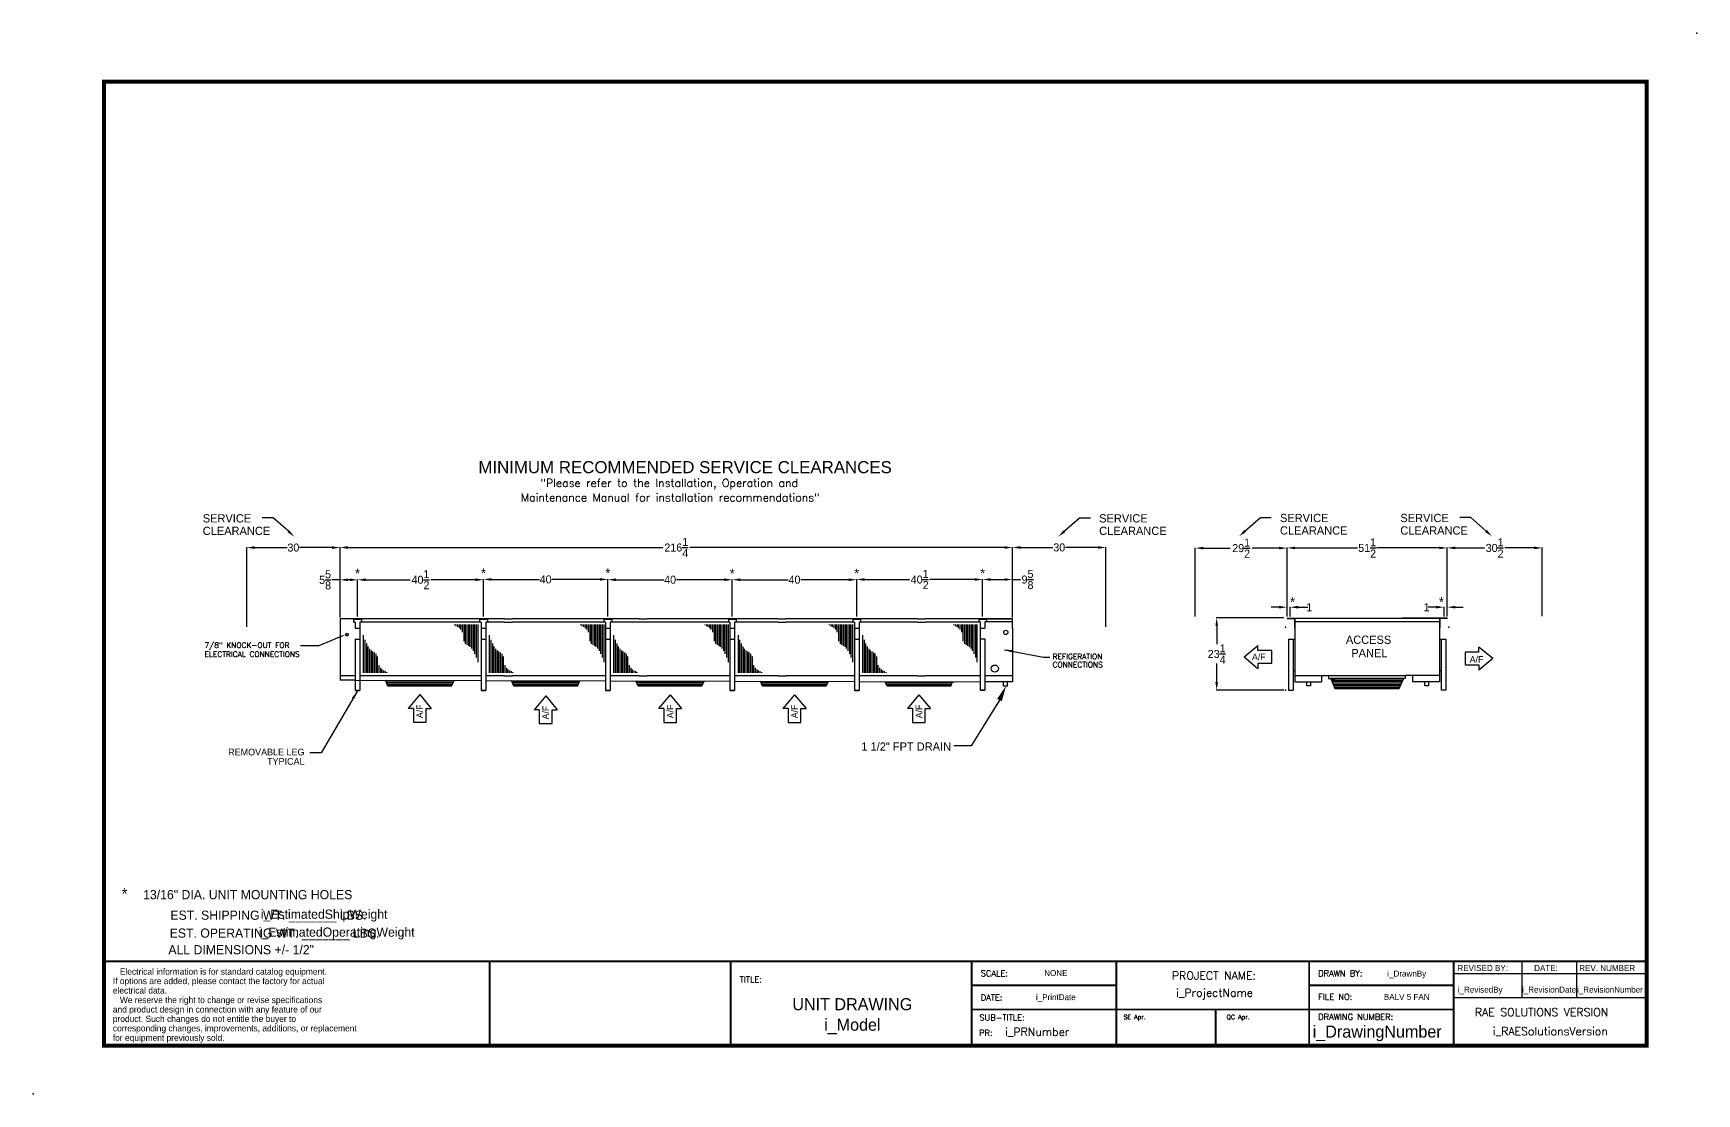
# Model space of a CAD drawing. Extents: x -23 to 512, y -15 to 326.
import ezdxf
from ezdxf.enums import TextEntityAlignment as Align

# ---------------------------------------------------------------- set-up
doc = ezdxf.new("R2010")
doc.units = 0
doc.header["$MEASUREMENT"] = 0
doc.layers.get('0').update_dxf_attribs({"linetype": 'CONTINUOUS'})
doc.layers.add('0 Unit', color=7, linetype='CONTINUOUS')
doc.styles.add('dimentions', font='ARIAL.TTF')
doc.styles.add('SIMPLEX', font='SIMPLEX')
doc.dimstyles.get("Standard").update_dxf_attribs({"dimtxt": 2.573, "dimasz": 2.573, "dimexe": 0.125, "dimexo": 0.5, "dimgap": 0.09, "dimtad": 0, "dimtih": 1, "dimtoh": 1, "dimdec": 3, "dimzin": 0, "dimdsep": 46, "dimlunit": 5, "dimtxsty": 'STANDARD', "dimcen": 0.09, "dimadec": 0, "dimazin": 0, "dimtfac": 1, "dimtdec": 3, "dimtofl": 0, "dimtmove": 0, "dimatfit": 3, "dimfxl": 1, "dimtolj": 1, "dimtzin": 0, "dimarcsym": 0})

# ---------------------------------------------------------------- blocks, each defined once
blk = doc.blocks.new('*D15')
at = {"layer": '0 Unit', "color": 0, "lineweight": -2}
for p, q in [((75.89, 137.72), (75.89, 160.3)), ((78.46, 160.18), (179.63, 160.18)), ((289.56, 160.18), (188.39, 160.18)), ((292.14, 137.72), (292.14, 160.3))]:
    blk.add_line(p, q, dxfattribs=at)
at = {"layer": '0 Unit', "color": 0}
for points in [[(78.46, 160.61), (78.46, 159.75), (75.89, 160.18)], [(289.56, 160.61), (289.56, 159.75), (292.14, 160.18)]]:
    blk.add_solid(points, dxfattribs=at)
at = {"layer": '0 Unit', "color": 0, "insert": (184.01, 160.18), "char_height": 2.573, "attachment_point": 5}
blk.add_mtext('\\A1;216{\\H1x;\\S1/4;}', dxfattribs=at)
blk = doc.blocks.new('*D16')
at = {"layer": '0 Unit', "color": 0, "lineweight": -2}
for p, q in [((81.51, 137.97), (81.51, 149.95)), ((84.09, 149.82), (98.46, 149.82)), ((119.44, 149.82), (105.07, 149.82)), ((122.01, 137.97), (122.01, 149.95))]:
    blk.add_line(p, q, dxfattribs=at)
at = {"layer": '0 Unit', "color": 0}
for points in [[(84.09, 150.25), (84.09, 149.39), (81.51, 149.82)], [(119.44, 150.25), (119.44, 149.39), (122.01, 149.82)]]:
    blk.add_solid(points, dxfattribs=at)
at = {"layer": '0 Unit', "color": 0, "insert": (101.76, 149.82), "char_height": 2.573, "attachment_point": 5}
blk.add_mtext('\\A1;40{\\H1x;\\S1/2;}', dxfattribs=at)
blk = doc.blocks.new('*D17')
at = {"layer": '0 Unit', "color": 0, "lineweight": -2}
for p, q in [((162.01, 137.97), (162.01, 149.95)), ((164.59, 149.82), (179.99, 149.82)), ((199.44, 149.82), (184.03, 149.82)), ((202.01, 137.97), (202.01, 149.95))]:
    blk.add_line(p, q, dxfattribs=at)
at = {"layer": '0 Unit', "color": 0}
for points in [[(164.59, 150.25), (164.59, 149.39), (162.01, 149.82)], [(199.44, 150.25), (199.44, 149.39), (202.01, 149.82)]]:
    blk.add_solid(points, dxfattribs=at)
at = {"layer": '0 Unit', "color": 0, "insert": (182.01, 149.82), "char_height": 2.573, "attachment_point": 5}
blk.add_mtext('\\A1;40', dxfattribs=at)
blk = doc.blocks.new('*D18')
at = {"layer": '0 Unit', "color": 0, "lineweight": -2}
for p, q in [((202.01, 137.97), (202.01, 149.95)), ((204.59, 149.82), (219.99, 149.82)), ((239.44, 149.82), (224.03, 149.82)), ((242.01, 137.97), (242.01, 149.95))]:
    blk.add_line(p, q, dxfattribs=at)
at = {"layer": '0 Unit', "color": 0}
for points in [[(204.59, 150.25), (204.59, 149.39), (202.01, 149.82)], [(239.44, 150.25), (239.44, 149.39), (242.01, 149.82)]]:
    blk.add_solid(points, dxfattribs=at)
at = {"layer": '0 Unit', "color": 0, "insert": (222.01, 149.82), "char_height": 2.573, "attachment_point": 5}
blk.add_mtext('\\A1;40', dxfattribs=at)
blk = doc.blocks.new('*D19')
at = {"layer": '0 Unit', "color": 0, "lineweight": -2}
for p, q in [((242.01, 137.97), (242.01, 150.01)), ((244.59, 149.89), (258.96, 149.89)), ((279.94, 149.89), (265.57, 149.89)), ((282.51, 138.04), (282.51, 150.01))]:
    blk.add_line(p, q, dxfattribs=at)
at = {"layer": '0 Unit', "color": 0}
for points in [[(244.59, 150.32), (244.59, 149.46), (242.01, 149.89)], [(279.94, 150.32), (279.94, 149.46), (282.51, 149.89)]]:
    blk.add_solid(points, dxfattribs=at)
at = {"layer": '0 Unit', "color": 0, "insert": (262.26, 149.89), "char_height": 2.573, "attachment_point": 5}
blk.add_mtext('\\A1;40{\\H1x;\\S1/2;}', dxfattribs=at)
blk = doc.blocks.new('*D20')
at = {"layer": '0 Unit', "color": 0, "lineweight": -2}
for p, q in [((282.51, 138.04), (282.51, 150.01)), ((285.09, 149.89), (289.56, 149.89)), ((292.14, 137.72), (292.14, 150.01)), ((292.14, 149.89), (294.71, 149.89))]:
    blk.add_line(p, q, dxfattribs=at)
at = {"layer": '0 Unit', "color": 0}
for points in [[(285.09, 150.32), (285.09, 149.46), (282.51, 149.89)], [(289.56, 150.32), (289.56, 149.46), (292.14, 149.89)]]:
    blk.add_solid(points, dxfattribs=at)
at = {"layer": '0 Unit', "color": 0, "insert": (296.94, 149.89), "char_height": 2.573, "attachment_point": 5}
blk.add_mtext('\\A1;9{\\H1x;\\S5/8;}', dxfattribs=at)
blk = doc.blocks.new('*D21')
at = {"layer": '0 Unit', "color": 0, "lineweight": -2}
for p, q in [((75.89, 149.79), (73.31, 149.79)), ((75.89, 137.72), (75.89, 149.92)), ((78.94, 149.79), (78.46, 149.79)), ((81.51, 137.97), (81.51, 149.92))]:
    blk.add_line(p, q, dxfattribs=at)
at = {"layer": '0 Unit', "color": 0}
for points in [[(78.46, 150.22), (78.46, 149.36), (75.89, 149.79)], [(78.94, 150.22), (78.94, 149.36), (81.51, 149.79)]]:
    blk.add_solid(points, dxfattribs=at)
at = {"layer": '0 Unit', "color": 0, "insert": (71.08, 149.79), "char_height": 2.573, "attachment_point": 5}
blk.add_mtext('\\A1;5{\\H1x;\\S5/8;}', dxfattribs=at)
blk = doc.blocks.new('*D22')
at = {"layer": '0 Unit', "color": 0, "lineweight": -2}
for p, q in [((292.14, 137.72), (292.14, 160.32)), ((294.71, 160.2), (305.12, 160.2)), ((319.56, 160.2), (309.16, 160.2)), ((322.14, 134.72), (322.14, 160.32))]:
    blk.add_line(p, q, dxfattribs=at)
at = {"layer": '0 Unit', "color": 0}
for points in [[(294.71, 160.63), (294.71, 159.77), (292.14, 160.2)], [(319.56, 160.63), (319.56, 159.77), (322.14, 160.2)]]:
    blk.add_solid(points, dxfattribs=at)
at = {"layer": '0 Unit', "color": 0, "insert": (307.14, 160.2), "char_height": 2.573, "attachment_point": 5}
blk.add_mtext('\\A1;30', dxfattribs=at)
blk = doc.blocks.new('*D23')
at = {"layer": '0 Unit', "color": 0, "lineweight": -2}
for p, q in [((45.89, 134.72), (45.89, 160.28)), ((48.46, 160.15), (58.87, 160.15)), ((73.31, 160.15), (62.91, 160.15)), ((75.89, 137.72), (75.89, 160.28))]:
    blk.add_line(p, q, dxfattribs=at)
at = {"layer": '0 Unit', "color": 0}
for points in [[(48.46, 160.58), (48.46, 159.72), (45.89, 160.15)], [(73.31, 160.58), (73.31, 159.72), (75.89, 160.15)]]:
    blk.add_solid(points, dxfattribs=at)
at = {"layer": '0 Unit', "color": 0, "insert": (60.89, 160.15), "char_height": 2.573, "attachment_point": 5}
blk.add_mtext('\\A1;30', dxfattribs=at)
blk = doc.blocks.new('*D24')
at = {"layer": '0 Unit', "color": 0, "lineweight": -2}
for p, q in [((122.01, 137.97), (122.01, 150.04)), ((124.59, 149.92), (139.99, 149.92)), ((159.44, 149.92), (144.03, 149.92)), ((162.01, 137.97), (162.01, 150.04))]:
    blk.add_line(p, q, dxfattribs=at)
at = {"layer": '0 Unit', "color": 0}
for points in [[(124.59, 150.35), (124.59, 149.49), (122.01, 149.92)], [(159.44, 150.35), (159.44, 149.49), (162.01, 149.92)]]:
    blk.add_solid(points, dxfattribs=at)
at = {"layer": '0 Unit', "color": 0, "insert": (142.01, 149.92), "char_height": 2.573, "attachment_point": 5}
blk.add_mtext('\\A1;40', dxfattribs=at)
blk = doc.blocks.new('*D26')
at = {"color": 0, "lineweight": -2}
for p, q in [((379.39, 137.59), (357.64, 137.59)), ((357.76, 135.01), (357.76, 129.05)), ((357.76, 116.9), (357.76, 122.87)), ((379.39, 114.33), (357.64, 114.33))]:
    blk.add_line(p, q, dxfattribs=at)
at = {"color": 0}
for points in [[(357.34, 135.01), (358.19, 135.01), (357.76, 137.59)], [(357.34, 116.9), (358.19, 116.9), (357.76, 114.33)]]:
    blk.add_solid(points, dxfattribs=at)
at = {"color": 0, "insert": (357.76, 125.96), "char_height": 2.573, "attachment_point": 5}
blk.add_mtext('\\A1;23{\\H1x;\\S1/4;}', dxfattribs=at)
blk = doc.blocks.new('*D27')
at = {"color": 0, "lineweight": -2}
for p, q in [((431.89, 137.96), (431.89, 160.18)), ((434.47, 160.05), (443.84, 160.05)), ((459.82, 160.05), (450.45, 160.05)), ((462.39, 138.09), (462.39, 160.18))]:
    blk.add_line(p, q, dxfattribs=at)
at = {"color": 0}
for points in [[(434.47, 160.48), (434.47, 159.63), (431.89, 160.05)], [(459.82, 160.48), (459.82, 159.63), (462.39, 160.05)]]:
    blk.add_solid(points, dxfattribs=at)
at = {"color": 0, "insert": (447.14, 160.05), "char_height": 2.573, "attachment_point": 5}
blk.add_mtext('\\A1;30{\\H1x;\\S1/2;}', dxfattribs=at)
blk = doc.blocks.new('*D28')
at = {"color": 0, "lineweight": -2}
for p, q in [((350.89, 138.02), (350.89, 160.12)), ((353.47, 159.99), (362.12, 159.99)), ((377.82, 159.99), (369.16, 159.99)), ((380.39, 138.02), (380.39, 160.12))]:
    blk.add_line(p, q, dxfattribs=at)
at = {"color": 0}
for points in [[(353.47, 160.42), (353.47, 159.56), (350.89, 159.99)], [(377.82, 160.42), (377.82, 159.56), (380.39, 159.99)]]:
    blk.add_solid(points, dxfattribs=at)
at = {"color": 0, "insert": (365.64, 159.99), "char_height": 2.573, "attachment_point": 5}
blk.add_mtext('\\A1;29{\\H1x;\\S1/2;}', dxfattribs=at)
blk = doc.blocks.new('*D29')
at = {"color": 0, "lineweight": -2}
for p, q in [((380.39, 137.96), (380.39, 160.18)), ((382.97, 160.05), (403.05, 160.05)), ((429.32, 160.05), (409.23, 160.05)), ((431.89, 137.96), (431.89, 160.18))]:
    blk.add_line(p, q, dxfattribs=at)
at = {"color": 0}
for points in [[(382.97, 160.48), (382.97, 159.63), (380.39, 160.05)], [(429.32, 160.48), (429.32, 159.63), (431.89, 160.05)]]:
    blk.add_solid(points, dxfattribs=at)
at = {"color": 0, "insert": (406.14, 160.05), "char_height": 2.573, "attachment_point": 5}
blk.add_mtext('\\A1;51{\\H1x;\\S1/2;}', dxfattribs=at)
blk = doc.blocks.new('*D30')
at = {"color": 0, "lineweight": -2}
for p, q in [((377.82, 141), (375.25, 141)), ((380.39, 137.96), (380.39, 141.13)), ((381.39, 137.96), (381.39, 141.13)), ((383.97, 141), (387.04, 141))]:
    blk.add_line(p, q, dxfattribs=at)
at = {"color": 0}
for points in [[(377.82, 141.43), (377.82, 140.57), (380.39, 141)], [(383.97, 141.43), (383.97, 140.57), (381.39, 141)]]:
    blk.add_solid(points, dxfattribs=at)
at = {"color": 0, "insert": (387.56, 141), "char_height": 2.573, "attachment_point": 5}
blk.add_mtext('\\A1;1', dxfattribs=at)
blk = doc.blocks.new('*D31')
at = {"color": 0, "lineweight": -2}
for p, q in [((428.32, 141), (425.75, 141)), ((430.89, 137.96), (430.89, 141.13)), ((431.89, 137.96), (431.89, 141.13)), ((434.47, 141), (437.04, 141))]:
    blk.add_line(p, q, dxfattribs=at)
at = {"color": 0}
for points in [[(428.32, 141.43), (428.32, 140.57), (430.89, 141)], [(434.47, 141.43), (434.47, 140.57), (431.89, 141)]]:
    blk.add_solid(points, dxfattribs=at)
at = {"color": 0, "insert": (425.23, 141), "char_height": 2.573, "attachment_point": 5}
blk.add_mtext('\\A1;1', dxfattribs=at)

msp = doc.modelspace()

# ---------------------------------------------------------------- linework, layer by layer
for p, q in [((112.7755, 135.176), (112.7755, 135.4145)), ((113.2755, 134.9233), (113.2755, 135.4145)), ((113.7755, 134.6387), (113.7755, 135.4145)), ((114.2755, 134.2933), (114.2755, 135.4145)), ((114.7755, 133.8251), (114.7755, 135.4145)), ((115.2755, 132.9827), (115.2755, 135.4145)), ((115.7755, 130.1171), (115.7755, 135.4145)), ((116.2755, 129.2593), (116.2755, 135.4145)), ((116.7755, 128.8897), (116.7755, 135.4145)), ((117.2755, 128.5708), (117.2755, 135.4145)), ((117.7755, 128.1967), (117.7755, 135.4145)), ((118.2755, 127.6801), (118.2755, 135.4145)), ((118.7755, 126.9587), (118.7755, 135.4145)), ((119.2755, 126.0164), (119.2755, 135.4145)), ((119.7755, 124.8217), (119.7755, 135.4145)), ((120.2755, 123.2854), (120.2755, 135.4145)), ((153.2755, 135.176), (153.2755, 135.4145)), ((153.7755, 134.9233), (153.7755, 135.4145)), ((154.2755, 134.6387), (154.2755, 135.4145)), ((154.7755, 134.2933), (154.7755, 135.4145)), ((155.2755, 133.8251), (155.2755, 135.4145)), ((155.7755, 132.9827), (155.7755, 135.4145)), ((156.2755, 130.1171), (156.2755, 135.4145)), ((156.7755, 129.2593), (156.7755, 135.4145)), ((157.2755, 128.8897), (157.2755, 135.4145)), ((157.7755, 128.5708), (157.7755, 135.4145)), ((158.2755, 128.1967), (158.2755, 135.4145)), ((158.7755, 127.6801), (158.7755, 135.4145)), ((159.2755, 126.9587), (159.2755, 135.4145)), ((159.7755, 126.0164), (159.7755, 135.4145)), ((160.2755, 124.8217), (160.2755, 135.4145)), ((160.7755, 123.2854), (160.7755, 135.4145)), ((193.2755, 135.176), (193.2755, 135.4145)), ((193.7755, 134.9233), (193.7755, 135.4145)), ((194.2755, 134.6387), (194.2755, 135.4145)), ((194.7755, 134.2933), (194.7755, 135.4145)), ((195.2755, 133.8251), (195.2755, 135.4145)), ((195.7755, 132.9827), (195.7755, 135.4145)), ((196.2755, 130.1171), (196.2755, 135.4145)), ((196.7755, 129.2593), (196.7755, 135.4145)), ((197.2755, 128.8897), (197.2755, 135.4145)), ((197.7755, 128.5708), (197.7755, 135.4145)), ((198.2755, 128.1967), (198.2755, 135.4145)), ((198.7755, 127.6801), (198.7755, 135.4145)), ((199.2755, 126.9587), (199.2755, 135.4145)), ((199.7755, 126.0164), (199.7755, 135.4145)), ((200.2755, 124.8217), (200.2755, 135.4145)), ((200.7755, 123.2854), (200.7755, 135.4145)), ((233.2755, 135.176), (233.2755, 135.4145)), ((233.7755, 134.9233), (233.7755, 135.4145)), ((234.2755, 134.6387), (234.2755, 135.4145)), ((234.7755, 134.2933), (234.7755, 135.4145)), ((235.2755, 133.8251), (235.2755, 135.4145)), ((235.7755, 132.9827), (235.7755, 135.4145)), ((236.2755, 130.1171), (236.2755, 135.4145)), ((236.7755, 129.2593), (236.7755, 135.4145)), ((237.2755, 128.8897), (237.2755, 135.4145)), ((237.7755, 128.5708), (237.7755, 135.4145)), ((238.2755, 128.1967), (238.2755, 135.4145)), ((238.7755, 127.6801), (238.7755, 135.4145)), ((239.2755, 126.9587), (239.2755, 135.4145)), ((239.7755, 126.0164), (239.7755, 135.4145)), ((240.2755, 124.8217), (240.2755, 135.4145)), ((240.7755, 123.2854), (240.7755, 135.4145)), ((273.2755, 135.176), (273.2755, 135.4145)), ((273.7755, 134.9233), (273.7755, 135.4145)), ((274.2755, 134.6387), (274.2755, 135.4145)), ((274.7755, 134.2933), (274.7755, 135.4145)), ((275.2755, 133.8251), (275.2755, 135.4145)), ((275.7755, 132.9827), (275.7755, 135.4145)), ((276.2755, 130.1171), (276.2755, 135.4145)), ((276.7755, 129.2593), (276.7755, 135.4145)), ((277.2755, 128.8897), (277.2755, 135.4145)), ((277.7755, 128.5708), (277.7755, 135.4145)), ((278.2755, 128.1967), (278.2755, 135.4145)), ((278.7755, 127.6801), (278.7755, 135.4145)), ((279.2755, 126.9587), (279.2755, 135.4145)), ((279.7755, 126.0164), (279.7755, 135.4145)), ((280.2755, 124.8217), (280.2755, 135.4145)), ((280.7755, 123.2854), (280.7755, 135.4145)), ((380.3922, 137.4614), (382.8922, 137.4614)), ((380.3922, 137.4614), (380.3922, 137.3364)), ((380.3922, 137.3364), (382.7559, 137.3364)), ((381.3922, 137.4614), (381.3922, 137.3364)), ((382.7559, 137.3364), (382.7559, 134.4485)), ((382.7559, 134.4485), (382.8922, 134.4485)), ((382.8922, 137.4614), (394.8922, 137.4614)), ((429.3922, 137.3364), (382.8922, 137.3364)), ((382.8922, 137.3364), (382.8922, 120.5802)), ((429.3922, 136.3364), (382.8922, 136.3364)), ((382.8922, 134.5802), (382.8922, 134.3302)), ((394.8922, 137.4614), (394.8922, 137.3364)), ((429.3922, 137.4614), (417.3922, 137.4614)), ((417.3922, 137.4614), (417.3922, 137.3364)), ((431.8922, 137.4614), (429.3922, 137.4614)), ((429.3922, 137.3364), (429.3922, 120.5802)), ((429.3922, 137.3364), (429.3922, 119.0802)), ((429.3922, 134.5802), (429.3922, 134.3302)), ((429.3922, 134.5802), (429.3922, 134.3302)), ((429.5285, 134.4485), (429.3922, 134.4485)), ((431.8922, 137.3364), (429.5285, 137.3364)), ((429.5285, 137.3364), (429.5285, 134.4485)), ((430.8922, 137.4614), (430.8922, 137.3364)), ((431.8922, 137.4614), (431.8922, 137.3364)), ((83.3644, 132.0119), (83.3644, 119.8828)), ((83.8644, 130.4756), (83.8644, 119.8828)), ((84.3644, 129.2809), (84.3644, 119.8828)), ((123.8644, 132.0119), (123.8644, 119.8828)), ((124.3644, 130.4756), (124.3644, 119.8828)), ((124.8644, 129.2809), (124.8644, 119.8828)), ((163.8644, 132.0119), (163.8644, 119.8828)), ((164.3644, 130.4756), (164.3644, 119.8828)), ((164.8644, 129.2809), (164.8644, 119.8828)), ((203.8644, 132.0119), (203.8644, 119.8828)), ((204.3644, 130.4756), (204.3644, 119.8828)), ((204.8644, 129.2809), (204.8644, 119.8828)), ((243.8644, 132.0119), (243.8644, 119.8828)), ((244.3644, 130.4756), (244.3644, 119.8828)), ((244.8644, 129.2809), (244.8644, 119.8828)), ((366.5666, 125.0015), (371.0238, 128.7157)), ((371.0238, 127.0443), (371.0238, 128.7157)), ((380.8922, 130.6756), (380.8922, 114.3302)), ((380.8922, 130.6756), (382.8922, 130.6756)), ((382.3297, 130.6756), (382.3297, 114.3302)), ((429.3922, 130.6756), (431.3922, 130.6756)), ((429.9547, 130.6756), (429.9547, 114.3302)), ((431.3922, 130.6756), (431.3922, 114.3302)), ((84.8644, 128.3386), (84.8644, 119.8828)), ((85.3644, 127.6173), (85.3644, 119.8828)), ((85.8644, 127.1007), (85.8644, 119.8828)), ((86.3644, 126.7265), (86.3644, 119.8828)), ((86.8644, 126.4076), (86.8644, 119.8828)), ((87.3644, 126.038), (87.3644, 119.8828)), ((87.8644, 125.1802), (87.8644, 119.8828)), ((125.3644, 128.3386), (125.3644, 119.8828)), ((125.8644, 127.6173), (125.8644, 119.8828)), ((126.3644, 127.1007), (126.3644, 119.8828)), ((126.8644, 126.7265), (126.8644, 119.8828)), ((127.3644, 126.4076), (127.3644, 119.8828)), ((127.8644, 126.038), (127.8644, 119.8828)), ((128.3644, 125.1802), (128.3644, 119.8828)), ((165.3644, 128.3386), (165.3644, 119.8828)), ((165.8644, 127.6173), (165.8644, 119.8828)), ((166.3644, 127.1007), (166.3644, 119.8828)), ((166.8644, 126.7265), (166.8644, 119.8828)), ((167.3644, 126.4076), (167.3644, 119.8828)), ((167.8644, 126.038), (167.8644, 119.8828)), ((168.3644, 125.1802), (168.3644, 119.8828)), ((205.3644, 128.3386), (205.3644, 119.8828)), ((205.8644, 127.6173), (205.8644, 119.8828)), ((206.3644, 127.1007), (206.3644, 119.8828)), ((206.8644, 126.7265), (206.8644, 119.8828)), ((207.3644, 126.4076), (207.3644, 119.8828)), ((207.8644, 126.038), (207.8644, 119.8828)), ((208.3644, 125.1802), (208.3644, 119.8828)), ((245.3644, 128.3386), (245.3644, 119.8828)), ((245.8644, 127.6173), (245.8644, 119.8828)), ((246.3644, 127.1007), (246.3644, 119.8828)), ((246.8644, 126.7265), (246.8644, 119.8828)), ((247.3644, 126.4076), (247.3644, 119.8828)), ((247.8644, 126.038), (247.8644, 119.8828)), ((248.3644, 125.1802), (248.3644, 119.8828)), ((366.5666, 125.0015), (371.0238, 121.2872)), ((375.4811, 127.0443), (371.0238, 127.0443)), ((375.4811, 122.9586), (375.4811, 127.0443)), ((437.6475, 126.4938), (437.6475, 122.4081)), ((442.1047, 126.4938), (437.6475, 126.4938)), ((446.562, 124.451), (442.1047, 128.1652)), ((442.1047, 126.4938), (442.1047, 128.1652)), ((446.562, 124.451), (442.1047, 120.7367)), ((88.3644, 122.3146), (88.3644, 119.8828)), ((88.8644, 121.4722), (88.8644, 119.8828)), ((89.3644, 121.004), (89.3644, 119.8828)), ((89.8644, 120.6587), (89.8644, 119.8828)), ((90.3644, 120.374), (90.3644, 119.8828)), ((90.8644, 120.1214), (90.8644, 119.8828)), ((128.8644, 122.3146), (128.8644, 119.8828)), ((129.3644, 121.4722), (129.3644, 119.8828)), ((129.8644, 121.004), (129.8644, 119.8828)), ((130.3644, 120.6587), (130.3644, 119.8828)), ((130.8644, 120.374), (130.8644, 119.8828)), ((131.3644, 120.1214), (131.3644, 119.8828)), ((168.8644, 122.3146), (168.8644, 119.8828)), ((169.3644, 121.4722), (169.3644, 119.8828)), ((169.8644, 121.004), (169.8644, 119.8828)), ((170.3644, 120.6587), (170.3644, 119.8828)), ((170.8644, 120.374), (170.8644, 119.8828)), ((171.3644, 120.1214), (171.3644, 119.8828)), ((208.8644, 122.3146), (208.8644, 119.8828)), ((209.3644, 121.4722), (209.3644, 119.8828)), ((209.8644, 121.004), (209.8644, 119.8828)), ((210.3644, 120.6587), (210.3644, 119.8828)), ((210.8644, 120.374), (210.8644, 119.8828)), ((211.3644, 120.1214), (211.3644, 119.8828)), ((248.8644, 122.3146), (248.8644, 119.8828)), ((249.3644, 121.4722), (249.3644, 119.8828)), ((249.8644, 121.004), (249.8644, 119.8828)), ((250.3644, 120.6587), (250.3644, 119.8828)), ((250.8644, 120.374), (250.8644, 119.8828)), ((251.3644, 120.1214), (251.3644, 119.8828)), ((371.0238, 122.9586), (371.0238, 121.2872)), ((371.0238, 122.9586), (375.4811, 122.9586)), ((382.3297, 120.5802), (382.8922, 120.5802)), ((382.8922, 120.5802), (382.8922, 117.0177)), ((382.8922, 119.0802), (391.5172, 119.0802)), ((391.5172, 119.0802), (391.5172, 117.0177)), ((391.5172, 119.0802), (393.6786, 119.0802)), ((393.6786, 119.0802), (393.6786, 118.0802)), ((393.6786, 118.0802), (395.8994, 118.0802)), ((417.8922, 118.0802), (394.3922, 118.0802)), ((394.4547, 118.0802), (395.9063, 114.6931)), ((417.8297, 118.0802), (394.4547, 118.0802)), ((417.8297, 118.0802), (394.4547, 118.0802)), ((417.8297, 118.0802), (416.3781, 114.6931)), ((418.3513, 118.0802), (417.2954, 118.0802)), ((418.3513, 119.0802), (418.3513, 118.0802)), ((420.7672, 119.0802), (418.3513, 119.0802)), ((429.3922, 119.0802), (420.7672, 119.0802)), ((420.7672, 119.0802), (420.7672, 117.0177)), ((429.9547, 120.5802), (429.3922, 120.5802)), ((429.3922, 120.5802), (429.3922, 117.0177)), ((437.6475, 122.4081), (442.1047, 122.4081)), ((442.1047, 122.4081), (442.1047, 120.7367)), ((80.7625, 117.5117), (121.2625, 117.4085)), ((122.7625, 117.4047), (161.2625, 117.3066)), ((162.7625, 117.3028), (201.2625, 117.2047)), ((202.7625, 117.2009), (241.2625, 117.1028)), ((242.7625, 117.099), (281.7624, 116.9996)), ((380.8922, 114.3302), (382.3297, 114.3302)), ((382.8922, 117.0177), (391.5172, 117.0177)), ((386.7061, 115.6942), (386.7116, 117.0297)), ((387.8961, 115.6942), (386.7061, 115.6942)), ((387.8961, 117.0247), (387.8961, 115.6942)), ((394.6621, 117.5963), (417.6223, 117.5963)), ((395.9063, 114.6931), (394.8694, 117.1124)), ((417.4149, 117.1124), (394.8694, 117.1124)), ((395.0768, 116.6286), (417.2076, 116.6286)), ((395.2842, 116.1447), (417.0002, 116.1447)), ((416.7928, 115.6608), (395.4915, 115.6608)), ((416.5855, 115.1769), (395.6989, 115.1769)), ((416.3781, 114.6931), (395.9063, 114.6931)), ((416.3781, 114.6931), (417.4149, 117.1124)), ((429.3922, 117.0177), (420.7672, 117.0177)), ((424.6627, 115.6942), (424.6682, 117.0297)), ((425.8527, 115.6942), (424.6627, 115.6942)), ((425.8527, 117.0247), (425.8527, 115.6942)), ((431.3922, 114.3302), (429.9547, 114.3302)), ((124, 0), (124, 27.125)), ((201.5, 0), (201.5, 27.125)), ((279, 27.125), (434, 27.125)), ((279, 0), (279, 27.125)), ((325.5, 27.125), (325.5, 0)), ((387.5, 27.125), (387.5, 11.625)), ((434, 27.125), (434, 0)), ((434, 27.125), (496, 27.125)), ((434, 27.125), (434, 23.25)), ((455.8762, 27.125), (455.8762, 15.5)), ((473.4941, 27.125), (473.4941, 15.5)), ((434, 23.25), (496, 23.25)), ((325.5, 19.375), (279, 19.375)), ((387.5, 19.375), (434, 19.375)), ((387.5, 11.625), (387.5, 19.375)), ((434, 11.625), (279, 11.625)), ((357.4688, 11.625), (357.4688, 0)), ((387.5, 11.625), (387.5, 0)), ((434, 15.5), (496, 15.5))]:
    msp.add_line(p, q)
for points, const_width in [([(0, 0), (496, 0), (496, 310), (0, 310), (0, 0)], 1.24), ([(124.7331, 27.125), (0, 27.125)], 0.62), ([(496, 27.125), (124, 27.125), (124, 0)], 0.62), ([(201.5, 27.125), (201.5, 0)], 0.62), ([(279, 27.125), (279, 0)], 0.62), ([(325.5, 27.125), (325.5, 0)], 0.62), ([(387.5, 27.125), (387.5, 0)], 0.62), ([(434, 0), (434, 27.125), (496, 27.125)], 0.62), ([(325.5, 19.375), (279, 19.375)], 0.62), ([(434, 19.375), (387.5, 19.375), (387.5, 0)], 0.62), ([(434, 11.625), (279, 11.625)], 0.62), ([(357.4688, 11.625), (357.4688, 0)], 0.62)]:
    msp.add_lwpolyline(points, dxfattribs=dict(const_width=const_width))
for radius in [0.4375, 0.3591]:
    msp.add_circle((78.1375, 132.1574), radius)
for p in [(512.1151, 325.5416), (434, 0), (-22.7454, -15.4584)]:
    msp.add_point(p)
at = {"linetype": 'ByBlock'}
for p in [(379.8922, 134.5802), (432.3922, 134.5802), (379.8922, 114.3302)]:
    msp.add_point(p, dxfattribs=at)
at = {"layer": '0 Unit'}
for p, q in [((80.2625, 137.2199), (75.8875, 137.2199)), ((75.8875, 137.2199), (75.8875, 118.9699)), ((80.2625, 137.3384), (80.2625, 136.2131)), ((80.2625, 137.3384), (80.2625, 136.2131)), ((80.2625, 137.2131), (80.2625, 137.3384)), ((80.2625, 137.3384), (82.7625, 137.3381)), ((80.2625, 137.2131), (80.2625, 136.2131)), ((80.2625, 137.0884), (82.7625, 137.0881)), ((80.7625, 136.2131), (80.2625, 136.2131)), ((80.7625, 136.2131), (80.7625, 134.2199)), ((80.7625, 134.2199), (82.2625, 134.2199)), ((82.2625, 136.2131), (82.2625, 114.2199)), ((82.7625, 136.2131), (82.2625, 136.2131)), ((82.7625, 137.3381), (82.7625, 136.2131)), ((82.7625, 137.3381), (82.7625, 136.2131)), ((82.7625, 137.2131), (82.7625, 137.3381)), ((120.7625, 137.2199), (82.7625, 137.2199)), ((82.7625, 137.2131), (82.7625, 136.2131)), ((120.7625, 136.2199), (82.7625, 136.2199)), ((120.7625, 137.3384), (120.7625, 136.2131)), ((120.7625, 137.2131), (120.7625, 137.3384)), ((120.7625, 137.3384), (123.2625, 137.3381)), ((120.7625, 137.2131), (120.7625, 136.2131)), ((120.7625, 137.0884), (123.2625, 137.0881)), ((121.2625, 136.2131), (120.7625, 136.2131)), ((121.2625, 136.2131), (121.2625, 114.2199)), ((121.2625, 134.2199), (122.7625, 134.2199)), ((122.7625, 136.2131), (122.7625, 114.2199)), ((123.2625, 136.2131), (122.7625, 136.2131)), ((123.2625, 137.3381), (123.2625, 136.2131)), ((123.2625, 137.2131), (123.2625, 137.3381)), ((128.7625, 137.2199), (123.2625, 137.2199)), ((123.2625, 137.2131), (123.2625, 136.2131)), ((128.7625, 136.2199), (123.2625, 136.2199)), ((128.7625, 137.2199), (131.2625, 137.2199)), ((128.7625, 136.2199), (131.2625, 136.2199)), ((160.7625, 137.2199), (131.2625, 137.2199)), ((160.7625, 136.2199), (131.2625, 136.2199)), ((160.7625, 137.3384), (160.7625, 136.2131)), ((160.7625, 137.2131), (160.7625, 137.3384)), ((160.7625, 137.3384), (163.2625, 137.3381)), ((160.7625, 137.2131), (160.7625, 136.2131)), ((160.7625, 137.0884), (163.2625, 137.0881)), ((161.2625, 136.2131), (160.7625, 136.2131)), ((161.2625, 136.2131), (161.2625, 114.2199)), ((161.2625, 134.2199), (162.7625, 134.2199)), ((162.7625, 136.2131), (162.7625, 114.2199)), ((163.2625, 136.2131), (162.7625, 136.2131)), ((163.2625, 137.3381), (163.2625, 136.2131)), ((163.2625, 137.2131), (163.2625, 137.3381)), ((172.0586, 137.2199), (163.2625, 137.2199)), ((163.2625, 137.2131), (163.2625, 136.2131)), ((172.0586, 136.2199), (163.2625, 136.2199)), ((174.5586, 136.2199), (163.2625, 136.2199)), ((172.0586, 137.2199), (174.5586, 137.2199)), ((200.7625, 137.2199), (174.5586, 137.2199)), ((200.7625, 136.2199), (174.5586, 136.2199)), ((200.7625, 137.3384), (200.7625, 136.2131)), ((200.7625, 137.3384), (200.7625, 136.2131)), ((200.7625, 137.3384), (200.7625, 136.2131)), ((200.7625, 137.2131), (200.7625, 137.3384)), ((200.7625, 137.3384), (203.2625, 137.3381)), ((200.7625, 137.2131), (200.7625, 136.2131)), ((200.7625, 137.0884), (203.2625, 137.0881)), ((201.2625, 136.2131), (200.7625, 136.2131)), ((201.2625, 136.2131), (201.2625, 114.2199)), ((201.2625, 134.2199), (202.7625, 134.2199)), ((202.7625, 136.2131), (202.7625, 114.2199)), ((203.2625, 136.2131), (202.7625, 136.2131)), ((203.2625, 137.3381), (203.2625, 136.2131)), ((203.2625, 137.3381), (203.2625, 136.2131)), ((203.2625, 137.3381), (203.2625, 136.2131)), ((203.2625, 137.2131), (203.2625, 137.3381)), ((216.7625, 137.2199), (203.2625, 137.2199)), ((203.2625, 137.2131), (203.2625, 136.2131)), ((216.7625, 136.2199), (203.2625, 136.2199)), ((216.7625, 137.2199), (219.2625, 137.2199)), ((216.7625, 136.2199), (219.2625, 136.2199)), ((240.7625, 137.2199), (219.2625, 137.2199)), ((240.7625, 136.2199), (219.2625, 136.2199)), ((240.7625, 137.3384), (240.7625, 136.2131)), ((240.7625, 137.3384), (240.7625, 136.2131)), ((240.7625, 137.2131), (240.7625, 137.3384)), ((240.7625, 137.3384), (243.2625, 137.3381)), ((240.7625, 137.2131), (240.7625, 136.2131)), ((240.7625, 137.0884), (243.2625, 137.0881)), ((241.2625, 136.2131), (240.7625, 136.2131)), ((241.2625, 136.2131), (241.2625, 114.2199)), ((241.2625, 134.2199), (242.7625, 134.2199)), ((242.7625, 136.2131), (242.7625, 114.2199)), ((243.2625, 136.2131), (242.7625, 136.2131)), ((243.2625, 137.3381), (243.2625, 136.2131)), ((243.2625, 137.3381), (243.2625, 136.2131)), ((243.2625, 137.2131), (243.2625, 137.3381)), ((261.4664, 137.2199), (243.2625, 137.2199)), ((243.2625, 137.2131), (243.2625, 136.2131)), ((261.4664, 136.2199), (243.2625, 136.2199)), ((261.4664, 137.2199), (263.9664, 137.2199)), ((261.4664, 136.2199), (263.9664, 136.2199)), ((281.2624, 137.2199), (263.9664, 137.2199)), ((281.2624, 136.2199), (263.9664, 136.2199)), ((281.2624, 137.404), (281.2624, 136.2787)), ((281.2624, 137.404), (281.2624, 136.2787)), ((281.2624, 137.404), (281.2624, 136.2787)), ((281.2624, 137.2787), (281.2624, 137.404)), ((281.2624, 137.404), (283.7624, 137.4037)), ((281.2624, 137.2787), (281.2624, 136.2787)), ((281.2624, 137.154), (283.7624, 137.1537)), ((281.7624, 136.2787), (281.2624, 136.2787)), ((281.7624, 136.2787), (281.7624, 114.2855)), ((281.7624, 134.2855), (283.2624, 134.2855)), ((283.2624, 136.2787), (283.2624, 134.2855)), ((283.7624, 136.2787), (283.2624, 136.2787)), ((283.7624, 137.4037), (283.7624, 136.2787)), ((283.7624, 137.4037), (283.7624, 136.2787)), ((283.7624, 137.4037), (283.7624, 136.2787)), ((283.7624, 137.2787), (283.7624, 137.4037)), ((292.1375, 137.2787), (283.7624, 137.2787)), ((283.7624, 137.2787), (292.1375, 137.2787)), ((283.7624, 137.2787), (283.7624, 136.2787)), ((292.1375, 136.2787), (283.7624, 136.2787)), ((292.1375, 134.2199), (292.1375, 137.2199)), ((292.1375, 134.2855), (292.1375, 119.0355)), ((292.1375, 134.2199), (292.1375, 118.9699)), ((80.7625, 130.7199), (82.2625, 130.7199)), ((80.7625, 130.7199), (80.7625, 114.2199)), ((121.2625, 130.7199), (122.7625, 130.7199)), ((161.2625, 130.7199), (162.7625, 130.7199)), ((201.2625, 130.7199), (202.7625, 130.7199)), ((241.2625, 130.7199), (242.7625, 130.7199)), ((281.7624, 130.7855), (283.2624, 130.7855)), ((283.2624, 130.7855), (283.2624, 114.2855)), ((75.8875, 118.9699), (75.8875, 117.5117)), ((80.7625, 118.9699), (75.8875, 118.9699)), ((121.2625, 118.9699), (82.2625, 118.9699)), ((117.7, 118.9699), (94.325, 118.9699)), ((128.7625, 118.9699), (122.7625, 118.9699)), ((128.7625, 118.9699), (131.2625, 118.9699)), ((161.2625, 118.9699), (131.2625, 118.9699)), ((160.7625, 118.9699), (138.0125, 118.9699)), ((160.7625, 118.9699), (139.9711, 118.9699)), ((172.0586, 118.9699), (162.7625, 118.9699)), ((170.0125, 118.9699), (163.2625, 118.9699)), ((172.0586, 118.9699), (174.5586, 118.9699)), ((200.7625, 118.9699), (174.5586, 118.9699)), ((201.2625, 118.9699), (183.95, 118.9699)), ((200.7625, 118.9699), (186.0125, 118.9699)), ((207.325, 118.9699), (202.7625, 118.9699)), ((216.7625, 118.9699), (203.2625, 118.9699)), ((216.7625, 118.9699), (203.2625, 118.9699)), ((216.7625, 118.9699), (219.2625, 118.9699)), ((241.2625, 118.9699), (219.2625, 118.9699)), ((240.7625, 118.9699), (228.6539, 118.9699)), ((240.7625, 118.9699), (230.7164, 118.9699)), ((261.4664, 118.9699), (242.7625, 118.9699)), ((252.0289, 118.9699), (243.2625, 118.9699)), ((261.4664, 118.9699), (243.2625, 118.9699)), ((261.4664, 118.9699), (263.9664, 118.9699)), ((281.7624, 118.9699), (263.9664, 118.9699)), ((281.2624, 118.9699), (273.3578, 118.9699)), ((281.2624, 118.9699), (275.4203, 118.9699)), ((292.1375, 118.9699), (283.2624, 118.9699)), ((292.1375, 118.9699), (283.7624, 118.9699)), ((292.1375, 118.9699), (283.7624, 118.9699)), ((292.1375, 119.0355), (292.1375, 116.973)), ((393.6786, 119.0802), (418.3513, 119.0802)), ((80.7625, 117.5117), (75.8875, 117.5117)), ((82.2625, 114.2199), (80.7625, 114.2199)), ((80.7625, 114.2199), (82.2625, 114.2199)), ((80.7625, 114.2199), (82.2625, 114.2199)), ((91.2766, 115.5828), (90.4605, 117.487)), ((90.6545, 117.0344), (112.3705, 117.0344)), ((112.1631, 116.5505), (90.8618, 116.5505)), ((111.9557, 116.0666), (91.0692, 116.0666)), ((111.7484, 115.5828), (91.2766, 115.5828)), ((101.5125, 112.8823), (97.7982, 108.4251)), ((101.5125, 112.8823), (105.2267, 108.4251)), ((111.7484, 115.5828), (112.5403, 117.4307)), ((122.7625, 114.2199), (121.2625, 114.2199)), ((121.2625, 114.2199), (122.7625, 114.2199)), ((131.7766, 115.5828), (131.0048, 117.3837)), ((131.1545, 117.0344), (152.8705, 117.0344)), ((152.6631, 116.5505), (131.3618, 116.5505)), ((152.4557, 116.0666), (131.5692, 116.0666)), ((152.2484, 115.5828), (131.7766, 115.5828)), ((142.0125, 112.4815), (138.2982, 108.0243)), ((142.0125, 112.4815), (145.7267, 108.0243)), ((152.2484, 115.5828), (152.9962, 117.3276)), ((162.7625, 114.2199), (161.2625, 114.2199)), ((161.2625, 114.2199), (162.7625, 114.2199)), ((171.7766, 115.5828), (171.0485, 117.2817)), ((171.1545, 117.0344), (192.8705, 117.0344)), ((192.6631, 116.5505), (171.3618, 116.5505)), ((192.4557, 116.0666), (171.5692, 116.0666)), ((192.2484, 115.5828), (171.7766, 115.5828)), ((182.0125, 112.8585), (178.2982, 108.4012)), ((182.0125, 112.8585), (185.7267, 108.4012)), ((192.2484, 115.5828), (192.9525, 117.2259)), ((202.7625, 114.2199), (201.2625, 114.2199)), ((202.7625, 114.2199), (201.2625, 114.2199)), ((202.7625, 114.2199), (201.2625, 114.2199)), ((201.2625, 114.2199), (202.7625, 114.2199)), ((211.7766, 115.5828), (211.0922, 117.1796)), ((211.1545, 117.0344), (232.8705, 117.0344)), ((232.6631, 116.5505), (211.3618, 116.5505)), ((232.4557, 116.0666), (211.5692, 116.0666)), ((232.2484, 115.5828), (211.7766, 115.5828)), ((222.0125, 112.8585), (218.2982, 108.4012)), ((222.0125, 112.8585), (225.7267, 108.4012)), ((232.2484, 115.5828), (232.9089, 117.1241)), ((242.7625, 114.2199), (241.2625, 114.2199)), ((242.7625, 114.2199), (241.2625, 114.2199)), ((241.2625, 114.2199), (242.7625, 114.2199)), ((251.7766, 115.5828), (251.1359, 117.0776)), ((272.6631, 116.5505), (251.3618, 116.5505)), ((272.4557, 116.0666), (251.5692, 116.0666)), ((251.6545, 117.0344), (273.3705, 117.0344)), ((272.2484, 115.5828), (251.7766, 115.5828)), ((262.0125, 112.8585), (258.2982, 108.4012)), ((262.0125, 112.8585), (265.7267, 108.4012)), ((272.2484, 115.5828), (272.8653, 117.0223)), ((283.2624, 114.2855), (281.7624, 114.2855)), ((283.2624, 114.2855), (281.7624, 114.2855)), ((283.2624, 114.2855), (281.7624, 114.2855)), ((281.7624, 114.2855), (283.2624, 114.2855)), ((292.1375, 116.973), (283.2624, 116.9958)), ((289.246, 115.6495), (289.2516, 116.9804)), ((290.4361, 115.6495), (289.246, 115.6495)), ((290.4361, 116.98), (290.4361, 115.6495)), ((99.4696, 108.4251), (97.7982, 108.4251)), ((99.4696, 108.4251), (99.4696, 103.9678)), ((103.5553, 103.9678), (103.5553, 108.4251)), ((103.5553, 108.4251), (105.2267, 108.4251)), ((139.9696, 108.0243), (138.2982, 108.0243)), ((139.9696, 108.0243), (139.9696, 103.567)), ((144.0553, 103.567), (144.0553, 108.0243)), ((144.0553, 108.0243), (145.7267, 108.0243)), ((179.9696, 108.4012), (178.2982, 108.4012)), ((179.9696, 108.4012), (179.9696, 103.944)), ((184.0553, 103.944), (184.0553, 108.4012)), ((184.0553, 108.4012), (185.7267, 108.4012)), ((219.9696, 108.4012), (218.2982, 108.4012)), ((219.9696, 108.4012), (219.9696, 103.944)), ((224.0553, 103.944), (224.0553, 108.4012)), ((224.0553, 108.4012), (225.7267, 108.4012)), ((259.9696, 108.4012), (258.2982, 108.4012)), ((259.9696, 108.4012), (259.9696, 103.944)), ((264.0553, 103.944), (264.0553, 108.4012)), ((264.0553, 108.4012), (265.7267, 108.4012)), ((287.918, 111.1346), (278.797, 96.4255)), ((99.4696, 103.9678), (103.5553, 103.9678)), ((139.9696, 103.567), (144.0553, 103.567)), ((179.9696, 103.944), (184.0553, 103.944)), ((219.9696, 103.944), (224.0553, 103.944)), ((259.9696, 103.944), (264.0553, 103.944)), ((278.797, 96.4255), (273.2572, 96.4255))]:
    msp.add_line(p, q, dxfattribs=at)
for points in [[(59.2823, 165.3876), (54.3783, 169.7421), (50.8753, 169.7421)], [(308.7725, 165.3876), (313.6765, 169.7421), (317.1795, 169.7421)], [(366.9109, 165.5041), (371.8149, 169.8586), (375.3179, 169.8586)], [(444.3525, 165.5041), (439.4485, 169.8586), (435.9455, 169.8586)], [(76.2464, 131.5948), (69.0399, 128.5898), (63.1708, 128.5898)]]:
    msp.add_lwpolyline(points, dxfattribs=at)
for centre, radius in [((289.9651, 132.8756), 0.6823), ((286.4264, 121.2626), 1.1345)]:
    msp.add_circle(centre, radius, dxfattribs=at)
at = {"layer": '0 Unit', "linetype": 'ByBlock'}
msp.add_point((292.1375, 134.2855), dxfattribs=at)
at = {"layer": '0 Unit'}
for points in [[(366.6261, 165.8248), (364.9869, 163.7957), (367.1956, 165.1835)], [(444.6372, 165.8248), (446.2765, 163.7957), (444.0678, 165.1835)], [(59.567, 165.7083), (61.2063, 163.6792), (58.9976, 165.067)], [(308.4877, 165.7083), (306.8485, 163.6792), (309.0572, 165.067)], [(76.3395, 131.3713), (77.587, 132.1538), (76.1532, 131.8182)], [(287.1486, 111.4928), (288.6874, 110.7764), (290.0672, 115.751)]]:
    msp.add_solid(points, dxfattribs=at)

# ---------------------------------------------------------------- texts
at = {"lineweight": 30}
for s, height, style, p in [('MINIMUM RECOMMENDED SERVICE CLEARANCES', 3.875, 'dimentions', (120.3783, 184.0867)), ('SE Apr.', 1.45312, 'SIMPLEX', (327.7764, 8.4931)), ('QC Apr.', 1.45312, 'SIMPLEX', (360.9647, 8.4931))]:
    msp.add_text(s, height=height, dxfattribs=dict(at, style=style)).set_placement(p)
at = {"style": 'SIMPLEX'}
for s, p in [('"Please refer to the Installation, Operation and', (181.7618, 179.6546)), ('Maintenance Manual for installation recommendations"', (182.0687, 174.9908)), ('PROJECT NAME:', (356.8892, 21.2481)), ('i_ProjectName', (357.0848, 15.7408)), ('i_RAESolutionsVersion', (465.064, 3.3529))]:
    msp.add_text(s, height=2.573, dxfattribs=at).set_placement(p, align=Align.CENTER)
for s, height, p in [('*', 3.0398, (81.4997, 150.3073)), ('*', 3.0398, (121.9997, 150.4044)), ('*', 3.0398, (161.9997, 150.4044)), ('*', 3.0398, (201.9997, 150.3073)), ('*', 3.0398, (241.9997, 150.3729)), ('*', 3.0398, (282.4996, 150.3741)), ('*', 3.0398, (382.1711, 141.1787)), ('*', 3.0398, (430.0312, 141.1787)), ('*', 3.6244, (6.6348, 47.0479)), ('EST. SHIPPING WT. _______ LBS.', 2.945, (52.8674, 40.481)), ('i_EstimatedShipWeight', 2.94838, (70.7673, 40.8027)), ('EST. OPERATING WT. _______ LBS.', 2.945, (54.8229, 34.7204)), ('i_EstimatedOperatingWeight', 2.945, (74.7969, 35.0421)), ('ALL DIMENSIONS +/- 1/2"', 2.945, (44.0995, 29.3757)), ('NONE', 1.9375, (306.0531, 22.3836)), ('i_DrawnBy', 1.9375, (418.8638, 22.2174)), ('i_PrintDate', 1.9375, (306.0531, 14.6336)), ('BALV 5 FAN', 1.9375, (418.8638, 14.7212)), ('i_RevisedBy', 1.9375, (442.4905, 17.0542)), ('i_RevisionDate', 1.9375, (464.6405, 17.0542)), ('i_RevisionNumber', 1.9375, (484.2064, 17.0542)), ('UNIT DRAWING', 3.875, (240.6162, 11.3976)), ('i_Model', 3.875, (240.6162, 4.7932)), ('i_DrawingNumber', 3.875, (409.3751, 2.5927))]:
    msp.add_text(s, height=height).set_placement(p, align=Align.CENTER)
for s, height, p in [('A/F', 2.10938, (369.1069, 123.9586)), ('A/F', 2.10938, (439.1242, 123.1505)), ('13/16" DIA. UNIT MOUNTING HOLES', 2.945, (12.5775, 47.0989)), ('REVISED BY:', 1.9375, (435.163, 24.0015)), ('DATE:', 1.9375, (459.8357, 24.0015)), ('REV. NUMBER', 1.9375, (474.3246, 24.0015))]:
    msp.add_text(s, height=height).set_placement(p)
at = {"lineweight": 25}
for s, p in [('If options are added, please contact the factory for actual', (2.8343, 19.7838)), ('   Electrical information is for standard catalog equipment.', (2.8343, 22.8162)), ('electrical data.', (2.8343, 16.7514)), ('and product design in connection with any feature of our', (2.8343, 10.6483)), ('   We reserve the right to change or revise specifications', (2.8343, 13.6807)), ('corresponding changes, improvements, additions, or replacement ', (2.8343, 4.5835)), ('product. Such changes do not entitle the buyer to', (2.8343, 7.6159)), ('for equipment previously sold.', (2.8343, 1.5511))]:
    msp.add_text(s, height=2.021599, dxfattribs=at).set_placement(p)
at = {"style": 'SIMPLEX'}
for s, height, p in [('TITLE:', 1.9375, (204.4063, 20.3438)), ('SCALE:', 1.9375, (281.9063, 22.2813)), ('DRAWN BY:', 1.9375, (390.4063, 22.2813)), ('DATE:', 1.9375, (281.9063, 14.5313)), ('FILE NO:', 1.9375, (390.4063, 14.7186)), ('RAE SOLUTIONS VERSION', 2.573, (440.7927, 9.4666)), ('SUB-TITLE:', 1.9375, (281.4864, 8.0598)), ('i_PRNumber', 2.573, (289.7587, 3.1601)), ('DRAWING NUMBER:', 1.9375, (390.4063, 8.295))]:
    msp.add_text(s, height=height, dxfattribs=at).set_placement(p)
msp.add_text('PR:', height=1.9375, dxfattribs=at).set_placement((285.7018, 3.1601), align=Align.RIGHT)
at = {"layer": '0 Unit'}
for s, p in [('SERVICE', (31.7566, 168.2363)), ('CLEARANCE', (31.7566, 164.2198)), ('SERVICE', (319.9887, 168.2363)), ('CLEARANCE', (319.9887, 164.2198)), ('SERVICE', (378.1271, 168.3528)), ('CLEARANCE', (378.1271, 164.3363)), ('SERVICE', (416.8268, 168.3528)), ('CLEARANCE', (416.8268, 164.3363))]:
    msp.add_text(s, height=2.65219, dxfattribs=at).set_placement(p)
for s, height, p in [('ACCESS', 2.65219, (413.893, 130.5255)), ('PANEL', 2.65219, (412.6788, 126.2404)), ('1 1/2" FPT DRAIN', 2.652188, (272.3595, 96.1817)), ('REMOVABLE LEG', 2.158, (64.4671, 94.3982)), ('TYPICAL', 2.158, (64.4671, 91.4106))]:
    msp.add_text(s, height=height, dxfattribs=at).set_placement(p, align=Align.MIDDLE_RIGHT)
at = {"layer": '0 Unit', "style": 'SIMPLEX'}
for s, p in [('CONNECTIONS', (305.0069, 121.6309)), ('REFIGERATION', (305.0069, 124.2614))]:
    msp.add_text(s, height=1.75, dxfattribs=at).set_placement(p)
at = {"layer": '0 Unit'}
for p in [(102.5809, 105.3088), (143.0809, 104.9081), (183.0809, 105.285), (223.0809, 105.285), (263.0809, 105.285)]:
    msp.add_text('A/F', height=2.10938, rotation=90, dxfattribs=at).set_placement(p)
at = {"layer": '0 Unit', "insert": (32.3098, 127.3263), "char_height": 1.75, "attachment_point": 4, "style": 'SIMPLEX'}
msp.add_mtext('{7/8" KNOCK-OUT FOR}\\P{ELECTRICAL CONNECTIONS}', dxfattribs=at)

# ---------------------------------------------------------------- dimensions: what is measured, and where the dimension line sits
for base, p1, p2, picture, middle in [((350.8922, 159.9918), (380.3922, 137.5239), (350.8922, 137.5239), '*D28', (365.6422, 159.9918)), ((462.3922, 160.0543), (431.8922, 137.4614), (462.3922, 137.5864), '*D27', (447.1422, 160.0543))]:
    dim = msp.add_linear_dim(base=base, p1=p1, p2=p2, dimstyle='Standard')
    dim.commit()
    dim.dimension.update_dxf_attribs({"geometry": picture, "text_midpoint": middle})
dim = msp.add_linear_dim(base=(380.3922, 160.0543), p1=(431.8922, 137.4614), p2=(380.3922, 137.4614), angle=180, dimstyle='Standard')
dim.commit()
dim.dimension.update_dxf_attribs({"geometry": '*D29', "text_midpoint": (406.1422, 160.0543)})
dim = msp.add_linear_dim(base=(380.3922, 141.0028), p1=(381.3922, 137.4614), p2=(380.3922, 137.4614), dimstyle='Standard')
dim.commit()
dim.dimension.update_dxf_attribs({"geometry": '*D30', "text_midpoint": (387.557, 141.0028), "dimtype": 160})
for base, p1, p2, angle, picture, middle in [((431.8922, 141.0028), (430.8922, 137.4614), (431.8922, 137.4614), 180, '*D31', (425.2274, 141.0028)), ((357.764, 114.3302), (379.8922, 137.5864), (379.8922, 114.3302), 90, '*D26', (357.764, 125.9583))]:
    dim = msp.add_linear_dim(base=base, p1=p1, p2=p2, angle=angle, dimstyle='Standard')
    dim.commit()
    dim.dimension.update_dxf_attribs({"geometry": picture, "text_midpoint": middle, "dimtype": 160})
at = {"layer": '0 Unit'}
for base, p1, p2, picture, middle in [((45.8875, 160.1504), (75.8875, 137.2199), (45.8875, 134.2199), '*D23', (60.8875, 160.1504)), ((75.8875, 160.1791), (292.1375, 137.2199), (75.8875, 137.2199), '*D15', (184.0125, 160.1791)), ((322.1375, 160.199), (292.1375, 137.2199), (322.1375, 134.2199), '*D22', (307.1375, 160.199)), ((75.8875, 149.7932), (81.5125, 137.4699), (75.8875, 137.2199), '*D21', (71.0803, 149.7932)), ((122.0125, 149.8207), (81.5125, 137.4699), (122.0125, 137.4699), '*D16', (101.7625, 149.8207)), ((162.0125, 149.9177), (122.0125, 137.4699), (162.0125, 137.4699), '*D24', (142.0125, 149.9177)), ((292.1375, 149.8874), (282.5124, 137.5355), (292.1375, 137.2199), '*D20', (296.9446, 149.8874))]:
    dim = msp.add_linear_dim(base=base, p1=p1, p2=p2, dimstyle='Standard', dxfattribs=at)
    dim.commit()
    dim.dimension.update_dxf_attribs({"geometry": picture, "text_midpoint": middle})
for base, p1, p2, picture, middle in [((202.0125, 149.8207), (162.0125, 137.4699), (202.0125, 137.4699), '*D17', (182.0125, 149.8207)), ((242.0125, 149.8207), (202.0125, 137.4699), (242.0125, 137.4699), '*D18', (222.0125, 149.8207)), ((282.5124, 149.8863), (242.0125, 137.4699), (282.5124, 137.5355), '*D19', (262.2624, 149.8863))]:
    dim = msp.add_linear_dim(base=base, p1=p1, p2=p2, dimstyle='Standard', override={"dimtmove": 1}, dxfattribs=at)
    dim.commit()
    dim.dimension.update_dxf_attribs({"geometry": picture, "text_midpoint": middle})

# ---------------------------------------------------------------- leaders
for points in [[(289.554, 127.3093), (302.0897, 124.9402), (304.1226, 124.9402)], [(81.3536, 113.866), (69.829, 94.165), (66.1693, 94.165)]]:
    msp.add_leader(points, dimstyle='Standard', override={"dimgap": 0.09, "dimtad": 0}, dxfattribs=at)

doc.saveas('drawing.dxf')
